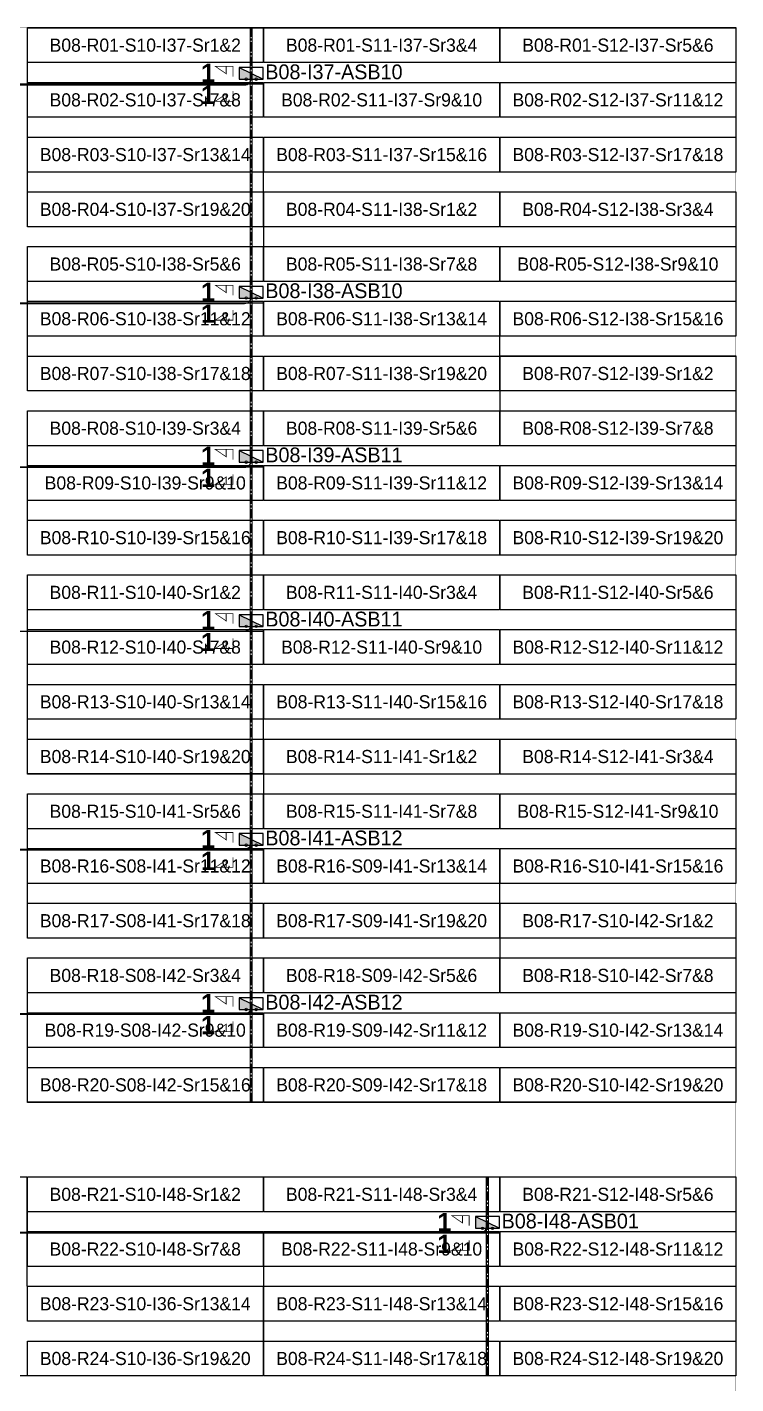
# Model space of a CAD drawing. Header units: metres. Extents: x 530797 to 531186, y 2675277 to 2675619.
# Drawn here: x 531088.6 to 531185.8, y 2675433.2 to 2675619.2 of the extents above; entities that cross this region are included whole.
import ezdxf
from ezdxf.enums import TextEntityAlignment as Align

# ---------------------------------------------------------------- set-up
doc = ezdxf.new("R2010")
doc.units = ezdxf.units.M
doc.linetypes.add('CENTER', pattern=[2, 1.25, -0.25, 0.25, -0.25])
doc.layers.add('Boundary-12.5 MW Block', color=6, linetype='Continuous', lineweight=9)
doc.layers.add('PILE', color=1, linetype='Continuous', lineweight=15)
for name, color, linetype in [('DC Trench BL-08', 40, 'Continuous'), ('E-Inverter Grouping', 2, 'Continuous'), ('Inverter Block-08', 7, 'Continuous'), ('LT Cable(AG) INV to LT Panel BL-08', 2, 'Continuous'), ('Messenger Wire Block-08 (Master Path)', 30, 'Continuous'), ('Messenger Wire Block-08 (MW Path)', 191, 'Continuous'), ('MMS Table Block-08', 8, 'Continuous'), ('Plan Line - DC BL-08', 40, 'Continuous'), ('Section Marking BL-08', 2, 'Continuous')]:
    doc.layers.add(name, color=color, linetype=linetype)
doc.styles.add('BoldTextStyle', font='arialbd.ttf')
doc.styles.get("Standard").update_dxf_attribs({"font": 'Adani Regular.ttf'})

# ---------------------------------------------------------------- blocks, each defined once
blk = doc.blocks.new('MMS Table (32.292 x 4.788)')
at = {"color": 0}
blk.add_lwpolyline([(0, -0.002), (0, 4.786), (32.292, 4.786), (32.292, -0.002)], close=True, dxfattribs=at)
at = {"color": 7}
blk.add_attdef('ID1', text='', height=1.8, dxfattribs=at).set_placement((16.146, 2.392), align=Align.MIDDLE_CENTER)
blk = doc.blocks.new('Inverter Block')
h = blk.add_hatch(color=0)
h.dxf.hatch_style = 1
h.paths.add_polyline_path([(-1.46, 2.27), (-1.46, 0.85), (1.46, 0.85)])
at = {"color": 0}
blk.add_lwpolyline([(1.46, 2.27), (-1.46, 2.27), (-1.46, 0.85), (1.46, 0.85)], close=True, dxfattribs=at)
blk.add_lwpolyline([(-1.46, 2.27), (1.46, 0.85)], dxfattribs=at)
at = {"layer": 'PILE'}
for centre in [(-0.61, 0.85), (0.61, 0.85)]:
    blk.add_circle(centre, 0.156, dxfattribs=at)
at = {"color": 7}
blk.add_attdef('ID', (-1.46, 3.01), '', height=1.8, dxfattribs=at)

msp = doc.modelspace()

# ---------------------------------------------------------------- linework, layer by layer
at = {"layer": 'Boundary-12.5 MW Block', "const_width": 0.05}
msp.add_lwpolyline([(530797.14, 2675619.08), (531185.74, 2675619.08), (531185.74, 2675276.79), (530797.14, 2675276.79)], close=True, dxfattribs=at)
at = {"layer": 'DC Trench BL-08', "color": 40, "const_width": 0.15}
for points in [[(531119.47, 2675619.08), (531119.17, 2675619.08), (531119.17, 2675471.79), (531119.47, 2675471.79)], [(531119.47, 2675619.08), (531119.17, 2675619.08), (531119.17, 2675471.79), (531119.47, 2675471.79)], [(531151.86, 2675461.58), (531151.56, 2675461.58), (531151.56, 2675434.29), (531151.86, 2675434.29)], [(531151.86, 2675461.58), (531151.56, 2675461.58), (531151.56, 2675434.29), (531151.86, 2675434.29)]]:
    msp.add_lwpolyline(points, close=True, dxfattribs=at)
at = {"layer": 'E-Inverter Grouping', "color": 3}
for points in [[(531185.74, 2675619.08), (531185.74, 2675599.29), (531120.96, 2675599.29), (531120.96, 2675591.79), (531088.66, 2675591.79), (531088.66, 2675619.08)], [(531185.74, 2675596.58), (531185.74, 2675576.79), (531153.35, 2675576.79), (531153.35, 2675569.29), (531088.66, 2675569.29), (531088.66, 2675589.08), (531121.06, 2675589.08), (531121.06, 2675596.58)], [(531185.74, 2675546.79), (531088.66, 2675546.79), (531088.66, 2675566.58), (531153.45, 2675566.58), (531153.45, 2675574.08), (531185.74, 2675574.08)], [(531185.74, 2675544.08), (531185.74, 2675524.29), (531120.96, 2675524.29), (531120.96, 2675516.79), (531088.66, 2675516.79), (531088.66, 2675544.08)], [(531185.74, 2675521.58), (531185.74, 2675501.79), (531153.35, 2675501.79), (531153.35, 2675494.29), (531088.66, 2675494.29), (531088.66, 2675514.08), (531121.06, 2675514.08), (531121.06, 2675521.58)], [(531185.74, 2675471.79), (531088.66, 2675471.79), (531088.66, 2675491.58), (531153.45, 2675491.58), (531153.45, 2675499.08), (531185.74, 2675499.08)], [(531023.88, 2675434.29), (531023.88, 2675461.58), (531088.56, 2675461.58), (531088.56, 2675446.58), (531120.96, 2675446.58), (531120.96, 2675434.29)], [(531185.74, 2675434.29), (531121.06, 2675434.29), (531121.06, 2675449.29), (531088.66, 2675449.29), (531088.66, 2675461.58), (531185.74, 2675461.58)]]:
    msp.add_lwpolyline(points, close=True, dxfattribs=at)
at = {"layer": 'LT Cable(AG) INV to LT Panel BL-08', "color": 5}
for points in [[(530987.18, 2675494.96), (530983.72, 2675494.96, -0.414214), (530982.82, 2675495.86), (530982.82, 2675498.9, 0.214019), (530982.51, 2675499.57), (530975.8, 2675505.55, -0.214019), (530975.5, 2675506.22), (530975.5, 2675507.86, -0.0289), (530975.5, 2675507.96), (530975.56, 2675508.44, 0.0289), (530975.57, 2675508.54), (530975.57, 2675610.33, -0.414214), (530976.47, 2675611.23), (531118.42, 2675611.23, 0.414214), (531119.32, 2675612.13), (531119.32, 2675612.73)], [(530987.18, 2675494.91), (530983.67, 2675494.91, -0.414214), (530982.77, 2675495.81), (530982.77, 2675498.88, 0.214019), (530982.46, 2675499.55), (530975.75, 2675505.53, -0.214019), (530975.45, 2675506.2), (530975.45, 2675507.86, -0.0289), (530975.45, 2675507.96), (530975.51, 2675508.44, 0.0289), (530975.52, 2675508.55), (530975.52, 2675580.38, -0.414214), (530976.42, 2675581.28), (531118.42, 2675581.28, 0.414214), (531119.32, 2675582.18), (531119.32, 2675582.73)], [(530985.24, 2675494.86), (530983.62, 2675494.86, -0.414214), (530982.72, 2675495.76), (530982.72, 2675498.86, 0.214019), (530982.41, 2675499.53), (530975.7, 2675505.51, -0.214019), (530975.4, 2675506.18), (530975.4, 2675507.86, -0.0289), (530975.4, 2675507.97), (530975.46, 2675508.44, 0.0289), (530975.47, 2675508.55), (530975.47, 2675557.93, -0.414214), (530976.37, 2675558.83), (531118.42, 2675558.83, 0.414214), (531119.32, 2675559.73), (531119.32, 2675560.23)], [(530985.24, 2675494.81), (530983.57, 2675494.81, -0.414214), (530982.67, 2675495.71), (530982.67, 2675498.83, 0.214019), (530982.36, 2675499.51), (530975.65, 2675505.48, -0.214019), (530975.35, 2675506.16), (530975.35, 2675507.86, -0.0289), (530975.35, 2675507.97), (530975.41, 2675508.45, 0.0289), (530975.42, 2675508.55), (530975.42, 2675535.48, -0.414214), (530976.32, 2675536.38), (531118.42, 2675536.38, 0.414214), (531119.32, 2675537.28), (531119.32, 2675537.73)], [(530983.17, 2675494.73, -0.325999), (530982.54, 2675495.59), (530982.54, 2675498.78, 0.214019), (530982.24, 2675499.45), (530975.53, 2675505.43, -0.214019), (530975.22, 2675506.1), (530975.22, 2675507.87, -0.0289), (530975.23, 2675507.98), (530975.29, 2675508.45, 0.0289), (530975.29, 2675508.56), (530975.29, 2675513.1, -0.414214), (530976.19, 2675514), (531024.83, 2675514, -0.414214), (531025.73, 2675513.1), (531025.73, 2675507.4, 0.414214), (531026.63, 2675506.5), (531118.42, 2675506.5, 0.414214), (531119.32, 2675507.4), (531119.32, 2675507.73)], [(530983.17, 2675494.8, -0.309777), (530982.59, 2675495.64), (530982.59, 2675498.8, 0.214019), (530982.29, 2675499.47), (530975.58, 2675505.45, -0.214019), (530975.27, 2675506.12), (530975.27, 2675507.87, -0.0289), (530975.28, 2675507.97), (530975.34, 2675508.45, 0.0289), (530975.34, 2675508.56), (530975.34, 2675513.05, -0.414214), (530976.24, 2675513.95), (531024.78, 2675513.95, -0.414214), (531025.68, 2675513.05), (531025.68, 2675484.85, 0.414214), (531026.58, 2675483.95), (531118.42, 2675483.95, 0.414214), (531119.32, 2675484.85), (531119.32, 2675485.23)], [(530986.29, 2675492.06), (530980.64, 2675492.06, 0.078431), (530980.36, 2675492.01), (530979.42, 2675491.71, -0.078431), (530979.14, 2675491.66), (530976.2, 2675491.66, 0.414214), (530975.3, 2675490.76), (530975.3, 2675463.1, 0.093355), (530975.37, 2675462.77), (530975.47, 2675462.51, -0.093355), (530975.53, 2675462.18), (530975.53, 2675454.89, 0.414214), (530976.43, 2675453.99), (531150.81, 2675453.99, 0.414214), (531151.71, 2675454.89), (531151.71, 2675455.23)]]:
    msp.add_lwpolyline(points, format="xyb", dxfattribs=at)
at = {"layer": 'Messenger Wire Block-08 (Master Path)'}
for points in [[(530975.42, 2675611.38), (531120.96, 2675611.38)], [(530975.42, 2675581.38), (531120.96, 2675581.38)], [(530975.42, 2675558.88), (531120.96, 2675558.88)], [(530975.42, 2675536.38), (531120.96, 2675536.38)], [(531025.6, 2675506.38), (531120.96, 2675506.38)], [(531025.6, 2675483.88), (531120.96, 2675483.88)], [(530975.42, 2675453.88), (531153.35, 2675453.88)]]:
    msp.add_lwpolyline(points, dxfattribs=at)
at = {"layer": 'Messenger Wire Block-08 (MW Path)', "const_width": 0.1}
for points in [[(530975.42, 2675611.38), (531120.96, 2675611.38)], [(530975.42, 2675581.38), (531120.96, 2675581.38)], [(530975.42, 2675558.88), (531120.96, 2675558.88)], [(530975.42, 2675536.38), (531120.96, 2675536.38)], [(531025.6, 2675506.38), (531120.96, 2675506.38)], [(531025.6, 2675483.88), (531120.96, 2675483.88)], [(530975.42, 2675453.88), (531153.35, 2675453.88)]]:
    msp.add_lwpolyline(points, dxfattribs=at)
at = {"layer": 'Plan Line - DC BL-08', "color": 6, "linetype": 'CENTER'}
for points in [[(531119.32, 2675619.08), (531119.32, 2675471.79)], [(531151.71, 2675461.58), (531151.71, 2675434.29)]]:
    msp.add_lwpolyline(points, dxfattribs=at)
at = {"layer": 'Section Marking BL-08', "color": 94, "lineweight": 35, "true_color": 0x00a500, "const_width": 0.1}
for points in [[(531116.82, 2675612.38), (531116.82, 2675613.77), (531114.42, 2675613.77), (531115.9, 2675612.76), (531115.9, 2675613.77)], [(531116.82, 2675610.38), (531116.82, 2675608.99), (531114.42, 2675608.99), (531115.9, 2675610), (531115.9, 2675608.99)], [(531116.82, 2675582.38), (531116.82, 2675583.77), (531114.42, 2675583.77), (531115.9, 2675582.76), (531115.9, 2675583.77)], [(531116.82, 2675580.38), (531116.82, 2675578.99), (531114.42, 2675578.99), (531115.9, 2675580), (531115.9, 2675578.99)], [(531116.82, 2675559.88), (531116.82, 2675561.27), (531114.42, 2675561.27), (531115.9, 2675560.26), (531115.9, 2675561.27)], [(531116.82, 2675557.88), (531116.82, 2675556.49), (531114.42, 2675556.49), (531115.9, 2675557.5), (531115.9, 2675556.49)], [(531116.82, 2675537.38), (531116.82, 2675538.77), (531114.42, 2675538.77), (531115.9, 2675537.76), (531115.9, 2675538.77)], [(531116.82, 2675535.38), (531116.82, 2675533.99), (531114.42, 2675533.99), (531115.9, 2675535), (531115.9, 2675533.99)], [(531116.82, 2675507.38), (531116.82, 2675508.77), (531114.42, 2675508.77), (531115.9, 2675507.76), (531115.9, 2675508.77)], [(531116.82, 2675505.38), (531116.82, 2675503.99), (531114.42, 2675503.99), (531115.9, 2675505), (531115.9, 2675503.99)], [(531116.82, 2675484.88), (531116.82, 2675486.27), (531114.42, 2675486.27), (531115.9, 2675485.26), (531115.9, 2675486.27)], [(531116.82, 2675482.88), (531116.82, 2675481.49), (531114.42, 2675481.49), (531115.9, 2675482.5), (531115.9, 2675481.49)], [(531149.21, 2675454.88), (531149.21, 2675456.27), (531146.81, 2675456.27), (531148.29, 2675455.26), (531148.29, 2675456.27)], [(531149.21, 2675452.88), (531149.21, 2675451.49), (531146.81, 2675451.49), (531148.29, 2675452.5), (531148.29, 2675451.49)]]:
    msp.add_lwpolyline(points, dxfattribs=at)

# ---------------------------------------------------------------- block references
at = {"layer": 'Inverter Block-08'}
ref = msp.add_blockref('Inverter Block', (531119.32, 2675611.07), dxfattribs=dict(at, xscale=1.124999999976148, yscale=1.124999999976148, zscale=1.124999999976148))
ref.add_attrib('ID', 'B08-I37-ASB10', (531121.26, 2675612.01), dxfattribs={"layer": '0', "color": 7, "height": 2.025})
ref = msp.add_blockref('Inverter Block', (531119.32, 2675581.07), dxfattribs=dict(at, xscale=1.124999999976148, yscale=1.124999999976148, zscale=1.124999999976148))
ref.add_attrib('ID', 'B08-I38-ASB10', (531121.26, 2675582.01), dxfattribs={"layer": '0', "color": 7, "height": 2.025})
ref = msp.add_blockref('Inverter Block', (531119.32, 2675558.57), dxfattribs=dict(at, xscale=1.124999999976148, yscale=1.124999999976148, zscale=1.124999999976148))
ref.add_attrib('ID', 'B08-I39-ASB11', (531121.26, 2675559.51), dxfattribs={"layer": '0', "color": 7, "height": 2.025})
ref = msp.add_blockref('Inverter Block', (531119.32, 2675536.07), dxfattribs=dict(at, xscale=1.124999999976148, yscale=1.124999999976148, zscale=1.124999999976148))
ref.add_attrib('ID', 'B08-I40-ASB11', (531121.26, 2675537.01), dxfattribs={"layer": '0', "color": 7, "height": 2.025})
ref = msp.add_blockref('Inverter Block', (531119.32, 2675506.07), dxfattribs=dict(at, xscale=1.124999999976148, yscale=1.124999999976148, zscale=1.124999999976148))
ref.add_attrib('ID', 'B08-I41-ASB12', (531121.26, 2675507.01), dxfattribs={"layer": '0', "color": 7, "height": 2.025})
ref = msp.add_blockref('Inverter Block', (531119.32, 2675483.57), dxfattribs=dict(at, xscale=1.124999999976148, yscale=1.124999999976148, zscale=1.124999999976148))
ref.add_attrib('ID', 'B08-I42-ASB12', (531121.26, 2675484.51), dxfattribs={"layer": '0', "color": 7, "height": 2.025})
ref = msp.add_blockref('Inverter Block', (531151.71, 2675453.57), dxfattribs=dict(at, xscale=1.124999999976148, yscale=1.124999999976148, zscale=1.124999999976148))
ref.add_attrib('ID', 'B08-I48-ASB01', (531153.65, 2675454.51), dxfattribs={"layer": '0', "color": 7, "height": 2.025})
at = {"layer": 'MMS Table Block-08'}
for p, values in [((531088.66, 2675614.29), {'ID1': 'B08-R01-S10-I37-Sr1&2'}), ((531121.06, 2675614.29), {'ID1': 'B08-R01-S11-I37-Sr3&4'}), ((531153.45, 2675614.29), {'ID1': 'B08-R01-S12-I37-Sr5&6'}), ((531088.66, 2675606.79), {'ID1': 'B08-R02-S10-I37-Sr7&8'}), ((531121.06, 2675606.79), {'ID1': 'B08-R02-S11-I37-Sr9&10'}), ((531153.45, 2675606.79), {'ID1': 'B08-R02-S12-I37-Sr11&12'}), ((531088.66, 2675599.29), {'ID1': 'B08-R03-S10-I37-Sr13&14'}), ((531121.06, 2675599.29), {'ID1': 'B08-R03-S11-I37-Sr15&16'}), ((531153.45, 2675599.29), {'ID1': 'B08-R03-S12-I37-Sr17&18'}), ((531088.66, 2675591.79), {'ID1': 'B08-R04-S10-I37-Sr19&20'}), ((531121.06, 2675591.79), {'ID1': 'B08-R04-S11-I38-Sr1&2'}), ((531153.45, 2675591.79), {'ID1': 'B08-R04-S12-I38-Sr3&4'}), ((531088.66, 2675584.29), {'ID1': 'B08-R05-S10-I38-Sr5&6'}), ((531121.06, 2675584.29), {'ID1': 'B08-R05-S11-I38-Sr7&8'}), ((531153.45, 2675584.29), {'ID1': 'B08-R05-S12-I38-Sr9&10'}), ((531088.66, 2675576.79), {'ID1': 'B08-R06-S10-I38-Sr11&12'}), ((531121.06, 2675576.79), {'ID1': 'B08-R06-S11-I38-Sr13&14'}), ((531153.45, 2675576.79), {'ID1': 'B08-R06-S12-I38-Sr15&16'}), ((531088.66, 2675569.29), {'ID1': 'B08-R07-S10-I38-Sr17&18'}), ((531121.06, 2675569.29), {'ID1': 'B08-R07-S11-I38-Sr19&20'}), ((531153.45, 2675569.29), {'ID1': 'B08-R07-S12-I39-Sr1&2'}), ((531088.66, 2675561.79), {'ID1': 'B08-R08-S10-I39-Sr3&4'}), ((531121.06, 2675561.79), {'ID1': 'B08-R08-S11-I39-Sr5&6'}), ((531153.45, 2675561.79), {'ID1': 'B08-R08-S12-I39-Sr7&8'}), ((531088.66, 2675554.29), {'ID1': 'B08-R09-S10-I39-Sr9&10'}), ((531121.06, 2675554.29), {'ID1': 'B08-R09-S11-I39-Sr11&12'}), ((531153.45, 2675554.29), {'ID1': 'B08-R09-S12-I39-Sr13&14'}), ((531088.66, 2675546.79), {'ID1': 'B08-R10-S10-I39-Sr15&16'}), ((531121.06, 2675546.79), {'ID1': 'B08-R10-S11-I39-Sr17&18'}), ((531153.45, 2675546.79), {'ID1': 'B08-R10-S12-I39-Sr19&20'}), ((531088.66, 2675539.29), {'ID1': 'B08-R11-S10-I40-Sr1&2'}), ((531121.06, 2675539.29), {'ID1': 'B08-R11-S11-I40-Sr3&4'}), ((531153.45, 2675539.29), {'ID1': 'B08-R11-S12-I40-Sr5&6'}), ((531088.66, 2675531.79), {'ID1': 'B08-R12-S10-I40-Sr7&8'}), ((531121.06, 2675531.79), {'ID1': 'B08-R12-S11-I40-Sr9&10'}), ((531153.45, 2675531.79), {'ID1': 'B08-R12-S12-I40-Sr11&12'}), ((531088.66, 2675524.29), {'ID1': 'B08-R13-S10-I40-Sr13&14'}), ((531121.06, 2675524.29), {'ID1': 'B08-R13-S11-I40-Sr15&16'}), ((531153.45, 2675524.29), {'ID1': 'B08-R13-S12-I40-Sr17&18'}), ((531088.66, 2675516.79), {'ID1': 'B08-R14-S10-I40-Sr19&20'}), ((531121.06, 2675516.79), {'ID1': 'B08-R14-S11-I41-Sr1&2'}), ((531153.45, 2675516.79), {'ID1': 'B08-R14-S12-I41-Sr3&4'}), ((531088.66, 2675509.29), {'ID1': 'B08-R15-S10-I41-Sr5&6'}), ((531121.06, 2675509.29), {'ID1': 'B08-R15-S11-I41-Sr7&8'}), ((531153.45, 2675509.29), {'ID1': 'B08-R15-S12-I41-Sr9&10'}), ((531088.66, 2675501.79), {'ID1': 'B08-R16-S08-I41-Sr11&12'}), ((531121.06, 2675501.79), {'ID1': 'B08-R16-S09-I41-Sr13&14'}), ((531153.45, 2675501.79), {'ID1': 'B08-R16-S10-I41-Sr15&16'}), ((531088.66, 2675494.29), {'ID1': 'B08-R17-S08-I41-Sr17&18'}), ((531121.06, 2675494.29), {'ID1': 'B08-R17-S09-I41-Sr19&20'}), ((531153.45, 2675494.29), {'ID1': 'B08-R17-S10-I42-Sr1&2'}), ((531088.66, 2675486.79), {'ID1': 'B08-R18-S08-I42-Sr3&4'}), ((531121.06, 2675486.79), {'ID1': 'B08-R18-S09-I42-Sr5&6'}), ((531153.45, 2675486.79), {'ID1': 'B08-R18-S10-I42-Sr7&8'}), ((531088.66, 2675479.29), {'ID1': 'B08-R19-S08-I42-Sr9&10'}), ((531121.06, 2675479.29), {'ID1': 'B08-R19-S09-I42-Sr11&12'}), ((531153.45, 2675479.29), {'ID1': 'B08-R19-S10-I42-Sr13&14'}), ((531088.66, 2675471.79), {'ID1': 'B08-R20-S08-I42-Sr15&16'}), ((531121.06, 2675471.79), {'ID1': 'B08-R20-S09-I42-Sr17&18'}), ((531153.45, 2675471.79), {'ID1': 'B08-R20-S10-I42-Sr19&20'}), ((531088.66, 2675456.79), {'ID1': 'B08-R21-S10-I48-Sr1&2'}), ((531121.06, 2675456.79), {'ID1': 'B08-R21-S11-I48-Sr3&4'}), ((531153.45, 2675456.79), {'ID1': 'B08-R21-S12-I48-Sr5&6'}), ((531088.66, 2675449.29), {'ID1': 'B08-R22-S10-I48-Sr7&8'}), ((531121.06, 2675449.29), {'ID1': 'B08-R22-S11-I48-Sr9&10'}), ((531153.45, 2675449.29), {'ID1': 'B08-R22-S12-I48-Sr11&12'}), ((531088.66, 2675441.79), {'ID1': 'B08-R23-S10-I36-Sr13&14'}), ((531121.06, 2675441.79), {'ID1': 'B08-R23-S11-I48-Sr13&14'}), ((531153.45, 2675441.79), {'ID1': 'B08-R23-S12-I48-Sr15&16'}), ((531088.66, 2675434.29), {'ID1': 'B08-R24-S10-I36-Sr19&20'}), ((531121.06, 2675434.29), {'ID1': 'B08-R24-S11-I48-Sr17&18'}), ((531153.45, 2675434.29), {'ID1': 'B08-R24-S12-I48-Sr19&20'})]:
    msp.add_blockref('MMS Table (32.292 x 4.788)', p, dxfattribs=at).add_auto_attribs(values)

# ---------------------------------------------------------------- texts
at = {"layer": 'Section Marking BL-08', "color": 94, "true_color": 0x00a500, "style": 'BoldTextStyle'}
for p in [(531113.42, 2675612.88), (531113.42, 2675609.88), (531113.42, 2675582.88), (531113.42, 2675579.88), (531113.42, 2675560.38), (531113.42, 2675557.38), (531113.42, 2675537.88), (531113.42, 2675534.88), (531113.42, 2675507.88), (531113.42, 2675504.88), (531113.42, 2675485.38), (531113.42, 2675482.38), (531145.81, 2675455.38), (531145.81, 2675452.38)]:
    msp.add_text('1', height=2.5, dxfattribs=at).set_placement(p, align=Align.MIDDLE_CENTER)

doc.saveas('drawing.dxf')
